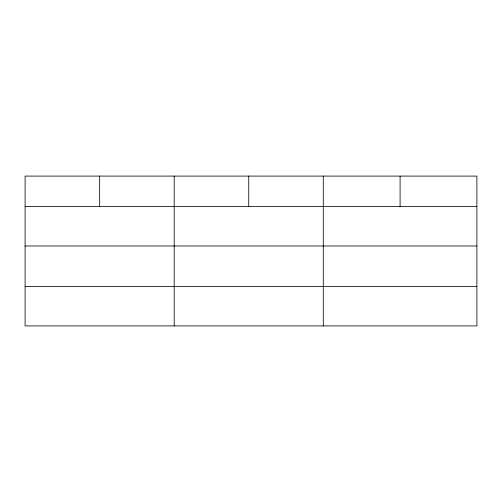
<?xml version="1.0" encoding="UTF-8"?>
<svg xmlns="http://www.w3.org/2000/svg" width="502" height="502" viewBox="0 0 502 502"><rect width="100%" height="100%" fill="white"/><g stroke="black" fill="none" stroke-linecap="round" stroke-linejoin="round"><path stroke-width="0.75" d="M476.9 245.98L476.9 176.089L25.1 176.089L25.1 325.911L476.9 325.911L476.9 245.98L25.1 245.98M25.1 206.611L476.9 206.611M25.1 286.542L476.9 286.542M400.094 176.089L400.094 206.611M323.288 176.089L323.288 325.911M248.741 176.089L248.741 206.611M174.194 176.089L174.194 325.911M99.647 176.089L99.647 206.611"/></g></svg>
